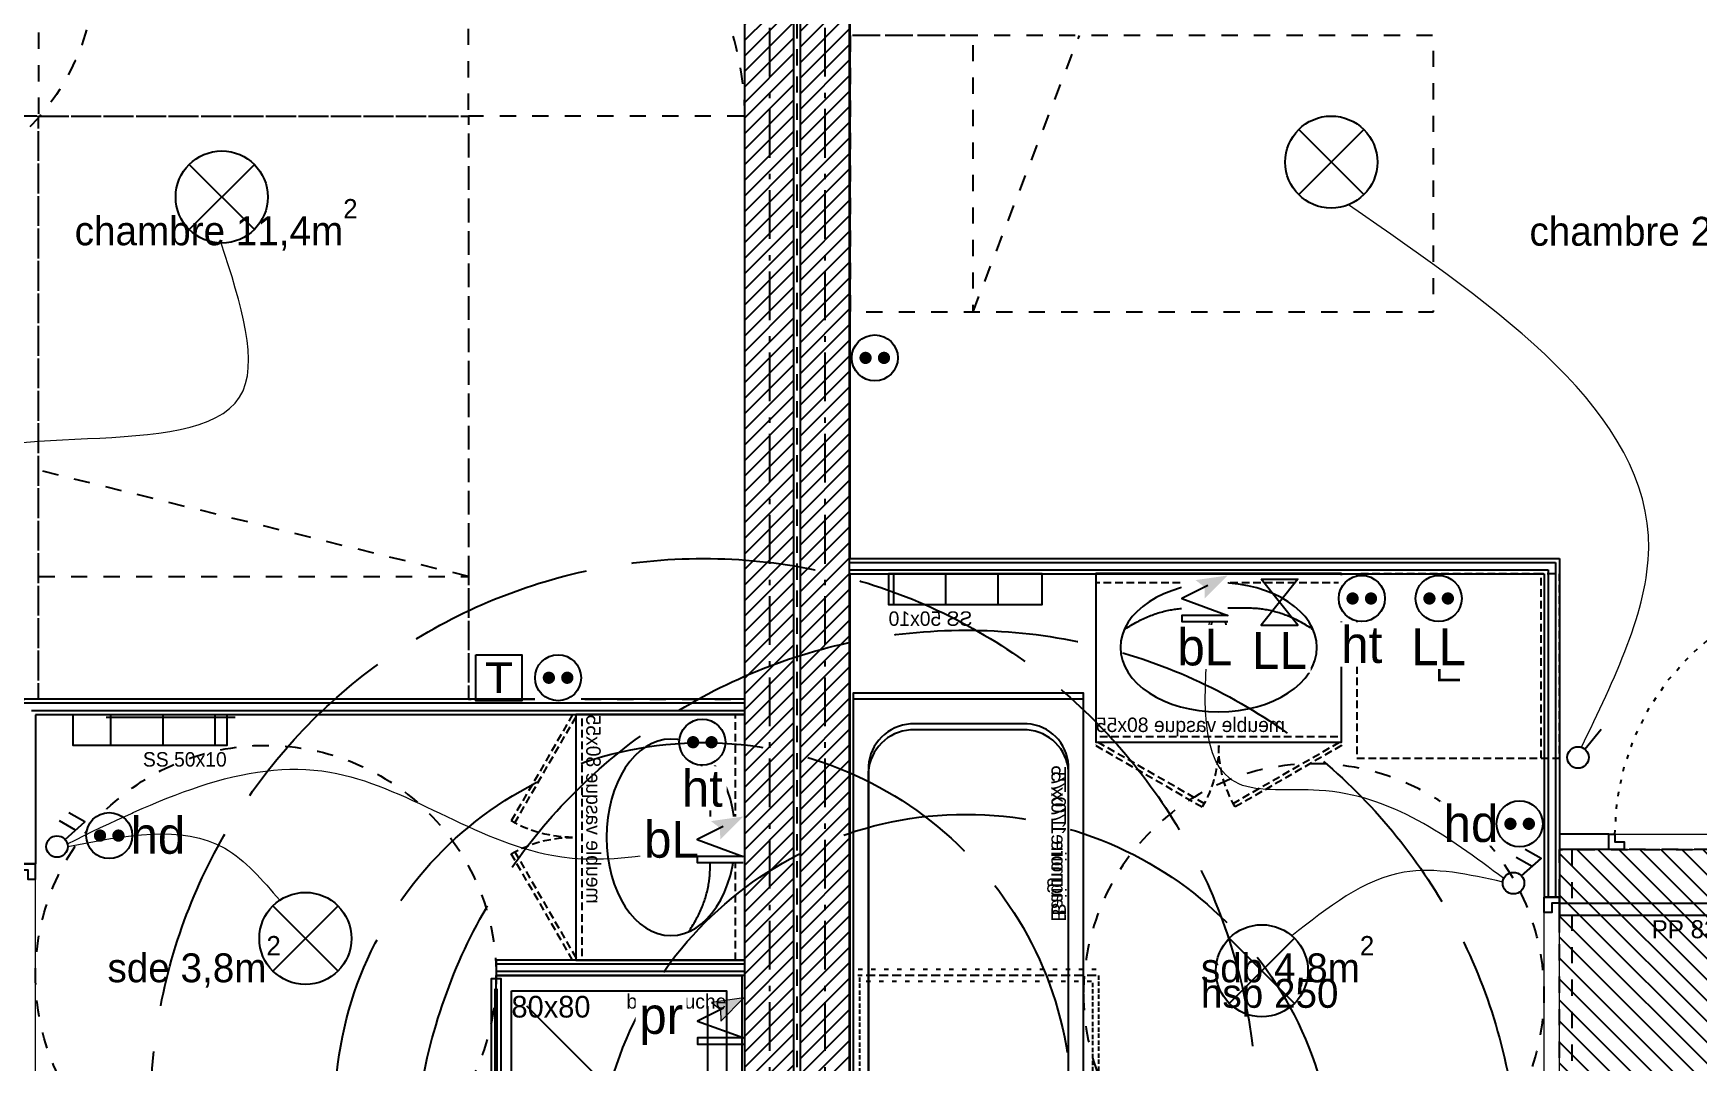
# Model space of a CAD drawing. Header units: centimetres. Extents: x -35664 to 50682, y -23001 to 23705.
# Drawn here: x 9563 to 10105, y 4451 to 4786 of the extents above; entities that cross this region are included whole.
import ezdxf

# ---------------------------------------------------------------- set-up
doc = ezdxf.new("R2010")
doc.units = ezdxf.units.CM
for name, pattern in [('ACAD_ISO02W100', [15, 12, -3]), ('Style de ligne -11', [0.347222, 0.20828, -0.138942]), ('Style de ligne -13', [0.147638, 0.098425, -0.049213]), ('Style de ligne -18', [0.164042, 0.054681, -0.109361]), ('Style de ligne -19', [0.166667, 0.055556, -0.111111]), ('Style de ligne -5', [0.20828, 0.069425, -0.138855]), ('Style de ligne -6', [1.04164, 0.625, -0.20828, 0.06943, -0.13893]), ('VW-01', [0.41656, 0.20828, -0.20828])]:
    doc.linetypes.add(name, pattern=pattern)
for name, color, linetype in [('B aménagement intérieur', 252, 'Continuous'), ('B BATI-équipement-sanitaires', 252, 'Continuous'), ('B faience', 252, 'Style de ligne -11'), ('B Faux plafonds', 9, 'Continuous'), ('B Faux plafonds_Hatch', 9, 'Continuous'), ('B GÈnÈral_Hatch', 252, 'Continuous'), ('B Général', 252, 'Continuous'), ('C ANNOTATIONS-PMR', 252, 'Style de ligne -5'), ('C ANNOTATIONS-prestations', 252, 'Continuous'), ('C ANNOTATIONS-texte', 252, 'Continuous'), ('D SURFACES-shab', 252, 'Continuous'), ('F REMPLISSAGE-vert clair', 252, 'Continuous'), ('F REMPLISSAGE-vert foncé', 252, 'Continuous'), ('prlm-EAU-EF', 161, 'Continuous'), ('prlm-MOD', 64, 'Continuous')]:
    doc.layers.add(name, color=color, linetype=linetype)
for name, color, linetype, lineweight in [('prlm-CHAUFF-CONV', 1, 'Continuous', 25), ('prlm-ELEC-CFA', 1, 'Continuous', 25), ('prlm-ELEC-CFO', 1, 'Continuous', 25)]:
    doc.layers.add(name, color=color, linetype=linetype, lineweight=lineweight)
doc.layers.add('prlm-ZEROPLOT', color=254, linetype='Continuous', plot=False)
doc.layers.get('prlm-CHAUFF-CONV').off()
doc.styles.add('Eurostile', font='Eurosti.TTF')
doc.styles.add('Eurostile (italic)', font='Eurostib.TTF')
doc.styles.add('prlm-elec-cfo', font='comic.ttf', dxfattribs={"height": 12})
doc.styles.get("Standard").update_dxf_attribs({"font": 'isocp.shx', "height": 15})
pattern_1 = [(45, (0, 0), (2.4253472, -2.6458333), [])]

# ---------------------------------------------------------------- blocks, each defined once
blk = doc.blocks.new('A 90.Groupe-24-1')
at = {"layer": 'B Général', "linetype": 'Style de ligne -11', "ltscale": 25.4}
blk.add_line((2145.67, -1173.93), (2145.67, 946.07), dxfattribs=at)
blk = doc.blocks.new('B 90.PP 80')
at = {"layer": 'B Général', "flags": 128}
blk.add_lwpolyline([(-43, 2.5), (-43, 85.5), (-39, 85.5), (-39, 2.5)], close=True, dxfattribs=at)
at = {"layer": 'B Général', "linetype": 'Style de ligne -18', "ltscale": 25.4, "flags": 128}
blk.add_lwpolyline([(46, 2.5), (45.27, 13.33), (43.1, 23.98), (39.53, 34.26), (34.61, 44), (28.44, 53.03), (21.1, 61.19), (12.74, 68.35), (3.5, 74.38), (-6.47, 79.18), (-17, 82.67), (-27.91, 84.79), (-39, 85.5)], dxfattribs=at)
at = {"layer": 'B Général', "linetype": 'Continuous', "flags": 128}
for points in [[(-45, 2.5), (-43, 2.5), (-43, 0), (-40, 0), (-40, -2.5), (-45, -2.5)], [(48, 2.5), (46, 2.5), (46, 0), (43, 0), (43, -2.5), (48, -2.5), (48, -2.5), (48, -2.5), (48, 1.79), (48, 1.79)]]:
    blk.add_lwpolyline(points, close=True, dxfattribs=at)
at = {"layer": 'C ANNOTATIONS-prestations', "insert": (-37.5, 32.5), "char_height": 5.8825, "attachment_point": 1, "rotation": 90, "line_spacing_factor": 0.894142, "style": 'Eurostile'}
blk.add_mtext('PP 83 x 204', dxfattribs=at)
blk = doc.blocks.new('B 90.Rond 150_PMR')
at = {"layer": 'B Général', "linetype": 'VW-01', "ltscale": 25.4}
blk.add_circle((0, 0), 75, dxfattribs=at)
at = {"layer": 'B Général', "insert": (-61.5, 0), "char_height": 7.059, "attachment_point": 5, "rotation": 90, "line_spacing_factor": 0.894142, "style": 'Eurostile (italic)'}
blk.add_mtext('Ø 150 PMR', dxfattribs=at)
blk = doc.blocks.new('B 90.Groupe-4-1')
at = {"layer": 'B Général', "linetype": 'Continuous'}
for centre, major_axis, ratio in [((0, -24.07), (32, 0), 0.65625), ((0, -6.97), (1.5, 0), 1), ((0, -17.15), (2.5, 0), 1)]:
    blk.add_ellipse(centre, major_axis=major_axis, ratio=ratio, dxfattribs=at)
for points in [[(-30.82, -18.37), (-20.7, -11.37), (-9.74, -11.32), (-4.71, -11.3), (0, -11.3)], [(30.82, -18.37), (20.7, -11.37), (9.74, -11.32), (4.71, -11.3), (0, -11.3)]]:
    blk.add_open_spline(points, degree=2, knots=[0, 0, 0, 1, 1, 2, 2, 2], dxfattribs=at)
blk.add_open_spline([(-30.45, -17.59), (-30.5, -17.61), (-30.55, -17.64)], degree=2, dxfattribs=at)
blk = doc.blocks.new('B 90.meuble vasque 80x60')
at = {"layer": 'B BATI-équipement-sanitaires', "linetype": 'Style de ligne -13', "ltscale": 25.4, "flags": 128}
for points in [[(-40, -3.07), (40, -3.07), (40, -53.07), (-40, -53.07)], [(-40, -56.07), (-5.36, -76.07), (-4.71, -74.94), (-39.35, -54.94)], [(40, -56.07), (5.36, -76.07), (4.71, -74.94), (39.35, -54.94)]]:
    blk.add_lwpolyline(points, close=True, dxfattribs=at)
at = {"layer": 'B BATI-équipement-sanitaires', "linetype": 'Style de ligne -13', "ltscale": 25.4}
for centre, start, end in [((-40, -56.07), 330, 0), ((40, -56.07), 180, 210)]:
    blk.add_arc(centre, 40, start, end, dxfattribs=at)
at = {"layer": 'B Général', "flags": 128}
blk.add_lwpolyline([(-40, 0), (40, 0), (40, -55), (-40, -55)], close=True, dxfattribs=at)
at = {"layer": 'B Général'}
blk.add_blockref('B 90.Groupe-4-1', (0, 0), dxfattribs=at)
at = {"layer": 'C ANNOTATIONS-prestations', "insert": (40, -53.07), "char_height": 4.706, "width": 80, "attachment_point": 9, "line_spacing_factor": 0.894142, "style": 'Eurostile'}
blk.add_mtext('meuble vasque 80x55', dxfattribs=at)
blk = doc.blocks.new('B 90.Groupe-3-1')
at = {"layer": 'B Général', "linetype": 'VW-01', "ltscale": 25.4}
blk.add_line((70, -114.99), (-70, -80.35), dxfattribs=at)
at = {"layer": 'B Général', "linetype": 'VW-01', "ltscale": 25.4, "flags": 128}
for points in [[(-70, 35), (70, 35), (70, -155), (-70, -155)], [(-70, -114.99), (70, -114.99), (70, -155), (-70, -155)]]:
    blk.add_lwpolyline(points, close=True, dxfattribs=at)
blk = doc.blocks.new('B 90.Lit 140.190_PMR 2')
at = {"layer": 'B Général', "linetype": 'VW-01', "ltscale": 25.4, "flags": 128}
for points in [[(70, 155), (-70, 155), (-70, 35), (70, 35)], [(-70, -155), (-70, 35), (-160, 35), (-160, -155)], [(160, -155), (160, 35), (70, 35), (70, -155)]]:
    blk.add_lwpolyline(points, close=True, dxfattribs=at)
at = {"layer": 'B Général', "linetype": 'VW-01', "ltscale": 25.4}
for centre, start, end in [((-70, 35), 90, 180), ((70, 35), 0, 90)]:
    blk.add_arc(centre, 90, start, end, dxfattribs=at)
at = {"layer": 'B Général'}
blk.add_blockref('B 90.Groupe-3-1', (0, 0), dxfattribs=at)
blk = doc.blocks.new('B 90.Sèche-serviette')
at = {"layer": 'B GÈnÈral_Hatch', "linetype": 'Continuous'}
h = blk.add_hatch(dxfattribs=at)
h.set_pattern_fill('H_BARDAGE V 150', color=256, style=0, pattern_type=2)
h.set_pattern_definition([(90, (0, 3.493), (17, 0), [])])
h.paths.add_polyline_path([(-25, 8.4925), (25, 8.4925), (25, -1.5075), (-25, -1.5075)])
at = {"layer": 'B Général', "linetype": 'Continuous', "flags": 128}
blk.add_lwpolyline([(-25, 8.4925), (25, 8.4925), (25, -1.5075), (-25, -1.5075)], close=True, dxfattribs=at)
at = {"layer": 'C ANNOTATIONS-prestations', "insert": (25, -8.4925), "char_height": 4.706, "width": 50, "attachment_point": 9, "line_spacing_factor": 0.894142, "style": 'Eurostile'}
blk.add_mtext('SS 50x10', dxfattribs=at)
blk = doc.blocks.new('B 90.Bac douche 80.80')
at = {"layer": 'B faience', "lineweight": 18, "flags": 128}
blk.add_lwpolyline([(-41, -40), (40, -40), (40, 41)], dxfattribs=at)
at = {"layer": 'B Général', "linetype": 'Continuous'}
for p, q in [((25.5, -25.5), (-31, 31)), ((28, -24.46), (28, 31)), ((24.46, -28), (-31, -28))]:
    blk.add_line(p, q, dxfattribs=at)
at = {"layer": 'B Général', "linetype": 'Continuous', "flags": 128}
for points in [[(-41, 41), (39, 41), (39, -39), (-41, -39)], [(-36, 36), (34, 36), (34, -34), (-36, -34)]]:
    blk.add_lwpolyline(points, close=True, dxfattribs=at)
at = {"layer": 'B Général', "linetype": 'Continuous'}
blk.add_circle((28, -28), 3.54, dxfattribs=at)
at = {"layer": 'B Général', "insert": (-36, 30.76), "char_height": 7.059, "width": 35, "attachment_point": 4, "line_spacing_factor": 0.894142, "style": 'Eurostile'}
blk.add_mtext('80x80', dxfattribs=at)
at = {"layer": 'C ANNOTATIONS-prestations', "insert": (34, 32.51), "char_height": 4.706, "width": 70, "attachment_point": 6, "line_spacing_factor": 0.894142, "style": 'Eurostile'}
blk.add_mtext('bac douche ', dxfattribs=at)
blk = doc.blocks.new('B 90.T2 S105 (2D)')
at = {"layer": 'B Général', "linetype": 'Continuous'}
for p, q in [((366.73, -22.47), (130.73, -22.47)), ((366.73, -27.47), (135.73, -27.47)), ((135.73, -27.47), (135.73, -76.06)), ((130.73, -76.06), (135.73, -76.06)), ((285.73, -107.44), (285.73, -112.44)), ((366.73, -107.44), (285.73, -107.44)), ((366.73, -112.44), (285.73, -112.44))]:
    blk.add_line(p, q, dxfattribs=at)
at = {"layer": 'D SURFACES-shab', "lineweight": 18, "flags": 128}
for points in [[(4.59, 291.55), (366.73, 291.55), (366.73, -22.47), (4.59, -22.47)], [(135.73, -27.47), (366.73, -27.47), (366.73, -193.44), (135.73, -193.44)]]:
    blk.add_lwpolyline(points, close=True, dxfattribs=at)
at = {"layer": 'F REMPLISSAGE-vert clair'}
for p, q in [((366.73, -23.77), (132.03, -23.77)), ((366.73, -26.17), (134.43, -26.17)), ((366.73, -108.74), (285.73, -108.74)), ((366.73, -111.14), (285.73, -111.14))]:
    blk.add_line(p, q, dxfattribs=at)
at = {"layer": 'F REMPLISSAGE-vert foncé', "linetype": 'Continuous'}
for p, q in [((366.73, -22.47), (130.73, -22.47)), ((366.73, -27.47), (135.73, -27.47)), ((135.73, -27.47), (135.73, -76.06)), ((366.73, -107.44), (285.73, -107.44)), ((366.73, -112.44), (285.73, -112.44))]:
    blk.add_line(p, q, dxfattribs=at)
at = {"layer": 'F REMPLISSAGE-vert foncé'}
for p, q in [((366.73, -23.77), (132.03, -23.77)), ((366.73, -26.17), (134.43, -26.17)), ((366.73, -108.74), (285.73, -108.74)), ((366.73, -111.14), (285.73, -111.14))]:
    blk.add_line(p, q, dxfattribs=at)
at = {"layer": 'B aménagement intérieur', "rotation": 90}
blk.add_blockref('B 90.PP 80', (133.23, -124.06), dxfattribs=at)
at = {"layer": 'B Général'}
for name, p in [('B 90.Lit 140.190_PMR 2', (206.73, 132.53)), ('B 90.Sèche-serviette', (173, -35.96)), ('B 90.Bac douche 80.80', (326.73, -153.44))]:
    blk.add_blockref(name, p, dxfattribs=at)
at = {"layer": 'B Général', "xscale": -1, "rotation": 270}
blk.add_blockref('B 90.meuble vasque 80x60', (366.73, -67.44), dxfattribs=at)
at = {"layer": 'C ANNOTATIONS-PMR', "ltscale": 25.4}
for p, rotation in [((80.33, 216.55), 270), ((210.73, -112.47), 90)]:
    blk.add_blockref('B 90.Rond 150_PMR', p, dxfattribs=dict(at, rotation=rotation))
at = {"layer": 'C ANNOTATIONS-texte', "char_height": 9.412, "attachment_point": 1, "line_spacing_factor": 0.894142, "style": 'Eurostile'}
for s, insert, width in [('chambre 11,4m{\\H0.6667x;\\S2^ ;}', (148.5, 140.54), 108), ('sde 3,8m{\\H0.6667x;\\S2^ ;}', (159.18, -99.6), 75.3237)]:
    blk.add_mtext(s, dxfattribs=dict(at, insert=insert, width=width))
blk = doc.blocks.new('B 90.Lave Linge')
at = {"layer": 'B Général', "linetype": 'Style de ligne -13', "ltscale": 25.4, "flags": 128}
blk.add_lwpolyline([(-29.47, 30), (-29.47, 36), (30.53, 36), (30.53, 30)], dxfattribs=at)
blk.add_lwpolyline([(-29.47, 30), (30.53, 30), (30.53, -30), (-29.47, -30)], close=True, dxfattribs=at)
at = {"layer": 'B Général', "insert": (0, 0), "char_height": 7.059, "attachment_point": 5, "line_spacing_factor": 0.894142, "style": 'Eurostile'}
blk.add_mtext('LL', dxfattribs=at)
blk = doc.blocks.new('B 90.Groupe-17-1')
at = {"layer": 'B Général', "linetype": 'Style de ligne -19', "ltscale": 25.4}
for p, q in [((-29.11, -35.61), (-29.11, -22.61)), ((-22.61, -29.11), (-35.61, -29.11))]:
    blk.add_line(p, q, dxfattribs=at)
at = {"layer": 'B Général', "linetype": 'Style de ligne -19', "ltscale": 25.4, "flags": 128}
for points in [[(-40, -40), (-40, 40), (40, 40), (40, -40)], [(-38, -38), (-38, 38), (38, 38), (38, -38)]]:
    blk.add_lwpolyline(points, close=True, dxfattribs=at)
at = {"layer": 'B Général', "linetype": 'Style de ligne -19', "ltscale": 25.4}
for radius in [4, 3]:
    blk.add_circle((-29.11, -29.11), radius, dxfattribs=at)
blk = doc.blocks.new('B 90.Douche pointillée')
at = {"layer": 'B Général'}
blk.add_blockref('B 90.Groupe-17-1', (0, 0), dxfattribs=at)
blk = doc.blocks.new('B 90.Baignoire 75_170')
at = {"layer": 'B faience', "lineweight": 18, "flags": 128}
blk.add_lwpolyline([(-85, 38.5), (-85, -37.5), (86, -37.5)], dxfattribs=at)
at = {"layer": 'B Général', "linetype": 'Continuous', "flags": 128}
blk.add_lwpolyline([(-84, -36.5), (-84, 38.5), (86, 38.5), (86, -36.5)], close=True, dxfattribs=at)
blk.add_lwpolyline([(-74, -17.85), (-74, 19.85, -0.379059), (-60.25, 33.6), (62.5, 33.6, -0.377778), (76, 20.1), (76, -17.85, -0.374545), (62.25, -31.6), (-60.5, -31.6, -0.392593), (-74, -18.1)], format="xyb", close=True, dxfattribs=at)
at = {"layer": 'B Général', "linetype": 'Continuous'}
blk.add_circle((-61.7, 1), 2.5, dxfattribs=at)
at = {"layer": 'B Général'}
blk.add_blockref('B 90.Douche pointillée', (-44, 3.5), dxfattribs=at)
at = {"layer": 'C ANNOTATIONS-prestations', "insert": (62.5, 26.61), "char_height": 4.706, "width": 80, "attachment_point": 9, "line_spacing_factor": 0.894142, "style": 'Eurostile'}
blk.add_mtext('Baignoire 170x75', dxfattribs=at)
blk = doc.blocks.new('B 90.Lit 90.190')
at = {"layer": 'B Général', "linetype": 'VW-01', "ltscale": 25.4}
blk.add_line((45, 54.99), (-45, 20.35), dxfattribs=at)
at = {"layer": 'B Général', "linetype": 'VW-01', "ltscale": 25.4, "flags": 128}
for points in [[(-45, 95), (45, 95), (45, -95), (-45, -95)], [(-45, 95), (45, 95), (45, 54.99), (-45, 54.99)]]:
    blk.add_lwpolyline(points, close=True, dxfattribs=at)
blk = doc.blocks.new('B 90.T3 BS 107 (2D)')
at = {"layer": 'B Faux plafonds_Hatch', "linetype": 'Continuous'}
h = blk.add_hatch(dxfattribs=at)
h.set_pattern_fill('F_P__SOFFITE', color=256, style=0, pattern_type=2)
h.set_pattern_definition([(45, (0, 0.2205), (-3.52778, 3.30729), [])])
h.paths.add_polyline_path([(-102.3, 328.51), (-102.31, 254.52), (-410.28, 254.51), (-410.28, 161.48), (-267.29, 161.48), (-267.29, 34.48), (-143.3, 34.48), (-143.3, 134.5), (-69.14, 134.5), (-69.24, 43.59), (-66.26, 43.59), (-66.26, 43.57), (78.3, 43.58), (78.3, 263.5), (63.3, 263.5), (63.3, 328.51)])
at = {"layer": 'B Faux plafonds', "linetype": 'VW-01', "ltscale": 25.4, "flags": 128}
blk.add_lwpolyline([(-102.3, 328.51), (-102.31, 254.52), (-410.28, 254.51), (-410.28, 161.48), (-267.29, 161.48), (-267.29, 34.48), (-143.3, 34.48), (-143.3, 134.5), (-69.14, 134.5), (-69.24, 43.59), (-66.26, 43.59), (-66.26, 43.57), (78.3, 43.58), (78.3, 263.5), (63.3, 263.5), (63.3, 328.51)], close=True, dxfattribs=at)
at = {"layer": 'B Général', "linetype": 'Continuous'}
for p, q in [((-267.3, 61.48), (-267.3, 49.98)), ((-267.3, 34.48), (-267.3, 56.48)), ((-267.3, 49.98), (-272.3, 49.98)), ((-272.3, -55.35), (-272.3, 49.98)), ((-251.3, 34.48), (-267.3, 34.48)), ((-251.3, 34.48), (-267.3, 34.48)), ((-251.3, 34.48), (-251.3, 29.48)), ((-267.3, -60.35), (-267.3, 29.48)), ((-251.3, 29.48), (-267.3, 29.48)), ((-251.3, 29.48), (-267.3, 29.48)), ((-498.3, -55.35), (-272.3, -55.35)), ((-498.3, -60.35), (-267.3, -60.35))]:
    blk.add_line(p, q, dxfattribs=at)
at = {"layer": 'B Général', "linetype": 'VW-01', "ltscale": 25.4, "flags": 128}
blk.add_lwpolyline([(-263.3, 34.48), (-263.3, 254.48), (-143.3, 254.48), (-143.3, 34.48)], close=True, dxfattribs=at)
at = {"layer": 'D SURFACES-shab', "lineweight": 18, "flags": 128}
for points in [[(-143.3, 34.48), (-143.3, 134.5), (78.3, 134.5), (78.3, 263.5), (62.69, 263.5), (62.69, 328.49), (-102.31, 328.5), (-102.31, 254.52), (-267.3, 254.48), (-267.3, 34.48)], [(-498.3, 156.48), (-272.3, 156.48), (-272.3, -55.35), (-498.3, -55.35)], [(-498.3, -60.35), (-267.3, -60.35), (-267.3, 29.48), (-143.3, 29.48), (-143.3, -328.51), (-498.3, -328.51)]]:
    blk.add_lwpolyline(points, close=True, dxfattribs=at)
at = {"layer": 'F REMPLISSAGE-vert clair'}
for p, q in [((-271, -56.65), (-271, 49.98)), ((-268.6, -59.05), (-268.6, 49.98)), ((-498.3, -56.65), (-271, -56.65)), ((-498.3, -59.05), (-268.6, -59.05))]:
    blk.add_line(p, q, dxfattribs=at)
at = {"layer": 'F REMPLISSAGE-vert foncé', "linetype": 'Continuous'}
for p, q in [((-272.3, -55.35), (-272.3, 49.98)), ((-267.3, -60.35), (-267.3, 49.98)), ((-498.3, -55.35), (-272.3, -55.35)), ((-498.3, -60.35), (-267.3, -60.35))]:
    blk.add_line(p, q, dxfattribs=at)
at = {"layer": 'F REMPLISSAGE-vert foncé'}
for p, q in [((-271, -56.65), (-271, 49.98)), ((-268.6, -59.05), (-268.6, 49.98)), ((-498.3, -56.65), (-271, -56.65)), ((-498.3, -59.05), (-268.6, -59.05))]:
    blk.add_line(p, q, dxfattribs=at)
at = {"layer": 'B Général'}
for name, p, rotation in [('B 90.Baignoire 75_170', (-460.8, 71.48), 270), ('B 90.Baignoire 75_170', (-460.78, 69.51), 270), ('B 90.PP 80', (-203.3, 31.98), 180.0000000034304), ('B 90.meuble vasque 80x60', (-378.3, -55.49), 180), ('B 90.Lave Linge', (-303.3, -24.82), 270), ('B 90.Sèche-serviette', (-460.8, -46.86), 180), ('B 90.Lit 90.190', (-403.3, -185.79), 90)]:
    blk.add_blockref(name, p, dxfattribs=dict(at, rotation=rotation))
at = {"layer": 'B Général', "xscale": -1, "rotation": 270.0000000034306}
blk.add_blockref('B 90.PP 80', (-269.8, 94.98), dxfattribs=at)
at = {"layer": 'C ANNOTATIONS-PMR', "ltscale": 25.4, "rotation": 270}
blk.add_blockref('B 90.Rond 150_PMR', (-347.3, 81.48), dxfattribs=at)
blk = doc.blocks.new('B 90.Groupe-20-1')
at = {"layer": 'B Général', "linetype": 'Style de ligne -11', "ltscale": 25.4}
blk.add_line((2145.67, -1173.93), (2145.67, 946.07), dxfattribs=at)
blk = doc.blocks.new('xi.pdch')
at = {"layer": 'prlm-MOD', "color": 0, "linetype": 'ByBlock', "lineweight": -2, "ltscale": 50}
blk.add_lwpolyline([(-32.52, -3.22), (-32.52, -0.19), (47.48, -0.19), (47.48, -3.22)], close=True, dxfattribs=at)
at = {"layer": 'prlm-MOD', "color": 0, "linetype": 'ByBlock', "lineweight": 5, "ltscale": 50, "const_width": 1.3}
blk.add_lwpolyline([(-28.4, -1.71), (44.13, -1.71), (44.13, -1.71)], dxfattribs=at)
at = {"layer": 'prlm-MOD', "color": 0, "insert": (-27.71, 7.06), "char_height": 5.1497, "width": 137.3149, "attachment_point": 1}
blk.add_mtext('Pare-douche', dxfattribs=at)
blk = doc.blocks.new('xi.tsl-050-040')
at = {"layer": 'prlm-ZEROPLOT', "linetype": 'ByBlock', "lineweight": -2, "flags": 128}
blk.add_lwpolyline([(-16, 0), (16, 0)], dxfattribs=at)
blk = doc.blocks.new('xi.TSL-050-050')
at = {"layer": 'prlm-ZEROPLOT', "linetype": 'ByBlock', "lineweight": -2, "flags": 128}
blk.add_lwpolyline([(-21, 0), (21, 0)], dxfattribs=at)
blk = doc.blocks.new('xi.LLrob')
at = {"layer": 'prlm-EAU-EF', "color": 0}
blk.add_lwpolyline([(-6, 7.5), (6, 7.5), (-6, -7.5), (6, -7.5)], close=True, dxfattribs=at)
blk = doc.blocks.new('xi.LL')
at = {"color": 0, "lineweight": 5}
blk.add_wipeout([(-7.5, -7.5), (7.5, -7.5), (7.5, 7.5), (-7.5, 7.5)], dxfattribs=at).dxf.layer = 'prlm-ELEC-CFO'
at = {"layer": 'prlm-ELEC-CFO', "color": 0, "linetype": 'ByBlock', "lineweight": 5, "const_width": 2}
for points in [[(-4, 0, 1), (-2, 0, 1)], [(2, 0, 1), (4, 0, 1)]]:
    blk.add_lwpolyline(points, format="xyb", close=True, dxfattribs=at)
at = {"layer": 'prlm-ELEC-CFO', "color": 0, "linetype": 'ByBlock', "lineweight": -2}
blk.add_circle((0, 0), 7.5, dxfattribs=at)
blk = doc.blocks.new('xi.PCHT')
at = {"color": 0, "lineweight": 5}
blk.add_wipeout([(-7.5, -7.5), (7.5, -7.5), (7.5, 7.5), (-7.5, 7.5)], dxfattribs=at).dxf.layer = 'prlm-ELEC-CFO'
at = {"layer": 'prlm-ELEC-CFO', "color": 0, "linetype": 'ByBlock', "lineweight": 5, "const_width": 2}
for points in [[(-4, 0, 1), (-2, 0, 1)], [(2, 0, 1), (4, 0, 1)]]:
    blk.add_lwpolyline(points, format="xyb", close=True, dxfattribs=at)
at = {"layer": 'prlm-ELEC-CFO', "color": 0, "linetype": 'ByBlock', "lineweight": -2}
blk.add_circle((0, 0), 7.5, dxfattribs=at)
blk = doc.blocks.new('xi.PCHD')
at = {"color": 0, "lineweight": 5}
blk.add_wipeout([(-7.5, -7.5), (7.5, -7.5), (7.5, 7.5), (-7.5, 7.5)], dxfattribs=at).dxf.layer = 'prlm-ELEC-CFO'
at = {"layer": 'prlm-ELEC-CFO', "color": 0, "linetype": 'ByBlock', "lineweight": 5, "const_width": 2}
for points in [[(-4, 0, 1), (-2, 0, 1)], [(2, 0, 1), (4, 0, 1)]]:
    blk.add_lwpolyline(points, format="xyb", close=True, dxfattribs=at)
at = {"layer": 'prlm-ELEC-CFO', "color": 0, "linetype": 'ByBlock', "lineweight": -2}
blk.add_circle((0, 0), 7.5, dxfattribs=at)
blk = doc.blocks.new('xi.DA')
at = {"layer": 'prlm-ELEC-CFO', "color": 0}
for points in [[(0.61, -1.67), (7.04, 4.05), (1.81, 7.01)], [(4.05, 1.39), (-1.17, 4.34)]]:
    blk.add_lwpolyline(points, dxfattribs=at)
blk.add_circle((-2, -4), 3.5, dxfattribs=at)
blk = doc.blocks.new('xi.PTCE')
at = {"layer": 'prlm-ELEC-CFO', "color": 0}
for points in [[(-10.61, 10.61), (10.61, -10.61)], [(10.61, 10.61), (-10.61, -10.61)]]:
    blk.add_lwpolyline(points, dxfattribs=at)
at = {"layer": 'prlm-ELEC-CFO', "color": 0, "linetype": 'ByBlock'}
blk.add_circle((0, 0), 15, dxfattribs=at)
blk = doc.blocks.new('xi.BL')
at = {"color": 0, "lineweight": 5}
blk.add_wipeout([(-7.5, -7.5), (7.5, -7.5), (7.5, 7.5), (-7.5, 7.5)], dxfattribs=at).dxf.layer = 'prlm-ELEC-CFO'
at = {"layer": 'prlm-ELEC-CFO', "lineweight": 5}
blk.add_hatch(color=0, dxfattribs=at).paths.add_polyline_path([(-3, 6), (-0.1, 3.7), (0, 0), (7.5, 7.5)])
at = {"layer": 'prlm-ELEC-CFO', "color": 0}
blk.add_lwpolyline([(0.95, 4.23), (-7.5, 0), (7.5, -5.5), (-7.5, -5.5), (-7.5, -7.5), (7.5, -7.5)], dxfattribs=at)
blk = doc.blocks.new('xi.dchrob')
at = {"layer": 'prlm-MOD', "color": 161}
for p, q in [((8.16, -2.3), (8.16, 2.3)), ((13.38, 1.16), (13.38, -1.16))]:
    blk.add_line(p, q, dxfattribs=at)
for points in [[(0, 10.66), (0, 4.16)], [(4.19, -5.66), (4.19, 5.66)], [(5.77, 7.56), (8.16, 2.38)], [(0, -4.16), (0, -10.66)], [(5.77, -7.26), (8.16, -2.37)]]:
    blk.add_lwpolyline(points, dxfattribs=at)
for points in [[(2.5, 9.16), (4.19, 9.16), (4.19, 5.66), (2.5, 5.66)], [(13.38, -2.37), (8.16, -2.37), (8.16, 2.38), (13.38, 2.38)], [(2.5, -5.66), (4.19, -5.66), (4.19, -9.16), (2.5, -9.16)]]:
    blk.add_lwpolyline(points, close=True, dxfattribs=at)
for centre, radius, start, end in [((0, 7.41), 3.25, 32.579, 90), ((0, 7.41), 3.25, 270, 327.421), ((4.65, 7.56), 1.13, 0, 114.0743), ((0, -7.41), 3.25, 32.579, 90), ((0, -7.41), 3.25, 270, 327.421), ((4.65, -7.26), 1.13, 245.9257, 360)]:
    blk.add_arc(centre, radius, start, end, dxfattribs=at)
at = {"layer": 'prlm-ZEROPLOT', "color": 253, "linetype": 'ACAD_ISO02W100', "ltscale": 5}
for radius in [180, 120]:
    blk.add_circle((13.38, 0), radius, dxfattribs=at)
blk = doc.blocks.new('xi.PC')
at = {"color": 0, "lineweight": 5}
blk.add_wipeout([(-7.5, -7.5), (7.5, -7.5), (7.5, 7.5), (-7.5, 7.5)], dxfattribs=at).dxf.layer = 'prlm-ELEC-CFO'
at = {"layer": 'prlm-ELEC-CFO', "color": 0, "linetype": 'ByBlock', "lineweight": 5, "const_width": 2}
for points in [[(-4, 0, 1), (-2, 0, 1)], [(2, 0, 1), (4, 0, 1)]]:
    blk.add_lwpolyline(points, format="xyb", close=True, dxfattribs=at)
at = {"layer": 'prlm-ELEC-CFO', "color": 0, "linetype": 'ByBlock', "lineweight": -2}
blk.add_circle((0, 0), 7.5, dxfattribs=at)
blk = doc.blocks.new('xi.SA')
at = {"layer": 'prlm-ELEC-CFO', "color": 0}
blk.add_lwpolyline([(0.2, -1.28), (5.5, 5.28)], dxfattribs=at)
blk.add_circle((-2, -4), 3.5, dxfattribs=at)
blk = doc.blocks.new('xi.PR')
at = {"layer": 'prlm-ELEC-CFO', "lineweight": 5}
blk.add_hatch(color=0, dxfattribs=at).paths.add_polyline_path([(-3, 6), (-0.1, 3.7), (0, 0), (7.5, 7.5)])
at = {"layer": 'prlm-ELEC-CFO', "color": 0, "lineweight": 5, "flags": 128}
blk.add_lwpolyline([(-3, 6), (-0.1, 3.7), (0, 0), (7.5, 7.5)], close=True, dxfattribs=at)
at = {"layer": 'prlm-ELEC-CFO', "color": 0}
blk.add_lwpolyline([(0.95, 4.23), (-7.5, 0), (7.5, -5.5), (-7.5, -5.5), (-7.5, -7.5), (7.5, -7.5)], dxfattribs=at)
blk = doc.blocks.new('xi.TEL')
at = {"layer": 'prlm-ELEC-CFA', "color": 0, "linetype": 'ByBlock', "lineweight": -2, "flags": 128}
blk.add_lwpolyline([(-7.5, 7.5), (7.5, 7.5), (7.5, -7.5), (-7.5, -7.5)], close=True, dxfattribs=at)
at = {"layer": 'prlm-ELEC-CFA', "color": 0, "linetype": 'ByBlock', "insert": (0, 0), "char_height": 10, "width": 11.36, "attachment_point": 5}
blk.add_mtext('{\\fVerdana|b0|i0|c0|p34;T}', dxfattribs=at)

msp = doc.modelspace()

# ---------------------------------------------------------------- hatches: boundary and pattern name
at = {"layer": 'B GÈnÈral_Hatch', "linetype": 'Continuous'}
h = msp.add_hatch(dxfattribs=at)
h.set_pattern_fill('50_BETON', color=256, style=0, pattern_type=2)
h.set_pattern_definition(pattern_1)
h.paths.add_polyline_path([(9794.484, 4300.333), (9810.484, 4300.334), (9810.484, 5118.341), (9794.484, 5118.341)])
h = msp.add_hatch(dxfattribs=at)
h.set_pattern_fill('50_BETON', color=256, style=0, pattern_type=2)
h.set_pattern_definition(pattern_1)
h.paths.add_polyline_path([(9828.484, 4300.336), (9828.484, 4893.389), (9812.484, 4909.389), (9812.484, 4300.335)])

# ---------------------------------------------------------------- linework, layer by layer
at = {"layer": 'B Général', "linetype": 'Continuous', "lineweight": 18}
for p, q in [((9794.484, 4300.333), (9794.484, 5118.341)), ((9810.484, 4300.334), (9810.484, 5118.341)), ((9812.484, 4909.389), (9812.484, 4300.335)), ((9828.484, 4883.389), (9828.484, 4300.336))]:
    msp.add_line(p, q, dxfattribs=at)
at = {"layer": 'B Général', "linetype": 'Continuous'}
for p, q in [((9810.484, 4300.334), (9810.484, 5118.341)), ((9812.484, 4909.389), (9812.484, 4300.335)), ((9794.484, 4300.333), (9794.484, 4883.389)), ((9828.484, 4883.389), (9828.484, 4300.336))]:
    msp.add_line(p, q, dxfattribs=at)
at = {"layer": 'B Général', "linetype": 'Style de ligne -6', "ltscale": 25.4, "flags": 128}
for points in [[(9745.56, 5820.389), (9745.56, 5736.889), (9802.484, 5687.889), (9802.484, 3085.389)], [(9745.56, 5820.389), (9745.56, 5736.889), (9802.484, 5687.889), (9802.484, 3085.389)], [(9877.409, 5820.389), (9877.409, 5736.889), (9820.484, 5687.889), (9820.484, 3085.389)], [(9877.409, 5820.389), (9877.409, 5736.889), (9820.484, 5687.889), (9820.484, 3085.389)]]:
    msp.add_lwpolyline(points, dxfattribs=at)
at = {"layer": 'prlm-ELEC-CFO', "lineweight": 13}
for points in [[(9540.623, 4575.842), (9528.494, 4643.252), (9629.951, 4667.821), (9623.969, 4718.041)], [(10041.314, 4509.823), (10009.163, 4513.048), (9972.641, 4492.285)]]:
    msp.add_spline(points, degree=3, dxfattribs=at)

# ---------------------------------------------------------------- block references
at = {"layer": 'B aménagement intérieur'}
msp.add_blockref('B 90.T2 S105 (2D)', (9427.75, 4591.838), dxfattribs=at)
at = {"layer": 'B aménagement intérieur', "xscale": -1, "rotation": 180}
msp.add_blockref('B 90.T3 BS 107 (2D)', (10327.092, 4554.878), dxfattribs=at)
at = {"layer": 'B Général'}
for name in ['A 90.Groupe-24-1', 'B 90.Groupe-20-1']:
    msp.add_blockref(name, (7665.813, 4459.319), dxfattribs=at)
at = {"layer": 'prlm-CHAUFF-CONV', "rotation": 180}
for name, p in [('xi.tsl-050-040', (9866.296, 4610.228)), ('xi.TSL-050-050', (9607.466, 4563.397))]:
    msp.add_blockref(name, p, dxfattribs=at)
at = {"layer": 'prlm-EAU-EF'}
msp.add_blockref('xi.LLrob', (9968.582, 4601.029), dxfattribs=at)
at = {"layer": 'prlm-ELEC-CFA'}
msp.add_blockref('xi.TEL', (9714.384, 4576.397), dxfattribs=at)
at = {"layer": 'prlm-ELEC-CFO'}
for name, p in [('xi.PTCE', (9985.455, 4744.42)), ('xi.PTCE', (9624.141, 4733.04)), ('xi.SA', (10067.796, 4554.417)), ('xi.PTCE', (9651.385, 4491.452)), ('xi.PTCE', (9962.859, 4480.914)), ('xi.PR', (9786.614, 4464.553))]:
    msp.add_blockref(name, p, dxfattribs=at)
at = {"layer": 'prlm-MOD', "rotation": 90}
msp.add_blockref('xi.pdch', (9711.779, 4430.912), dxfattribs=at)

# ---------------------------------------------------------------- texts
at = {"layer": 'C ANNOTATIONS-texte', "char_height": 9.412, "attachment_point": 1, "line_spacing_factor": 0.894142, "style": 'Eurostile'}
for s, insert, width in [('chambre 2 10,6m{\\H0.6667x;\\S2^ ;}', (10050, 4732.234), 133.79623), ('sdb 4,8m{\\H0.6667x;\\S2^ ;}', (9943, 4492.234), 83.70428), ('hsp 250', (9943, 4478.264), 68.5)]:
    msp.add_mtext(s, dxfattribs=dict(at, insert=insert, width=width))

# ---------------------------------------------------------------- next in the draw order: block references
at = {"layer": 'prlm-ELEC-CFO'}
msp.add_blockref('xi.PC', (9836.796, 4680.621), dxfattribs=at)

# ---------------------------------------------------------------- next in the draw order: texts
at = {"layer": 'prlm-EAU-EF', "lineweight": 20, "insert": (9968.582, 4585.283), "char_height": 12, "attachment_point": 5, "line_spacing_factor": 0.8, "style": 'prlm-elec-cfo', "bg_fill": 3, "box_fill_scale": 1.1, "bg_fill_color": 256, "bg_fill_transparency": 0}
msp.add_mtext('LL', dxfattribs=at)
at = {"layer": 'prlm-ELEC-CFO', "lineweight": 20, "char_height": 12, "attachment_point": 5, "line_spacing_factor": 0.8, "style": 'prlm-elec-cfo', "bg_fill": 3, "box_fill_scale": 1.1, "bg_fill_color": 256, "bg_fill_transparency": 0}
for s, insert in [('ht', (9995.391, 4587.151)), ('LL', (10020.421, 4586.481)), ('hd', (10030.964, 4528.804))]:
    msp.add_mtext(s, dxfattribs=dict(at, insert=insert))

# ---------------------------------------------------------------- next in the draw order: block references
at = {"layer": 'prlm-ELEC-CFO'}
for name, p in [('xi.PCHT', (9995.391, 4602.228)), ('xi.LL', (10020.421, 4602.228)), ('xi.PCHD', (10046.796, 4528.804))]:
    msp.add_blockref(name, p, dxfattribs=at)

# ---------------------------------------------------------------- next in the draw order: linework, layer by layer
at = {"layer": 'prlm-ELEC-CFO', "lineweight": 13}
for points in [[(10066.916, 4553.734), (10088.82, 4618.631), (9991.035, 4730.497)], [(10041.638, 4510.981), (9981.476, 4539.698), (9955.311, 4541.824), (9945.833, 4594.728)]]:
    msp.add_spline(points, degree=3, dxfattribs=at)

# ---------------------------------------------------------------- next in the draw order: block references
at = {"layer": 'prlm-ELEC-CFO'}
msp.add_blockref('xi.DA', (10046.796, 4513.473), dxfattribs=at)

# ---------------------------------------------------------------- next in the draw order: texts
at = {"layer": 'prlm-ELEC-CFO', "lineweight": 20, "insert": (9944.265, 4586.345), "char_height": 12, "attachment_point": 5, "line_spacing_factor": 0.8, "style": 'prlm-elec-cfo', "bg_fill": 3, "box_fill_scale": 1.1, "bg_fill_color": 256, "bg_fill_transparency": 0}
msp.add_mtext('bL', dxfattribs=at)

# ---------------------------------------------------------------- next in the draw order: block references
at = {"layer": 'prlm-ELEC-CFO'}
msp.add_blockref('xi.BL', (9944.265, 4602.228), dxfattribs=at)
at = {"layer": 'prlm-MOD', "rotation": 90}
msp.add_blockref('xi.dchrob', (9866.464, 4398.505), dxfattribs=at)
msp.add_blockref('xi.dchrob', (9866.464, 4398.505), dxfattribs=at)

# ---------------------------------------------------------------- next in the draw order: block references
at = {"layer": 'prlm-MOD', "rotation": 180}
msp.add_blockref('xi.dchrob', (9794.374, 4435.257), dxfattribs=at)

# ---------------------------------------------------------------- next in the draw order: texts
at = {"layer": 'prlm-ELEC-CFO', "lineweight": 20, "char_height": 12, "attachment_point": 5, "line_spacing_factor": 0.8, "style": 'prlm-elec-cfo', "bg_fill": 3, "box_fill_scale": 1.1, "bg_fill_color": 256, "bg_fill_transparency": 0}
for s, insert in [('ht', (9780.63, 4540.321)), ('hd', (9603.33, 4524.965)), ('pr', (9767.239, 4464.553))]:
    msp.add_mtext(s, dxfattribs=dict(at, insert=insert))

# ---------------------------------------------------------------- next in the draw order: block references
at = {"layer": 'prlm-ELEC-CFO'}
for name, p in [('xi.PCHT', (9780.63, 4555.397)), ('xi.PCHD', (9587.498, 4524.965))]:
    msp.add_blockref(name, p, dxfattribs=at)

# ---------------------------------------------------------------- next in the draw order: linework, layer by layer
at = {"layer": 'prlm-ELEC-CFO', "lineweight": 13}
for points in [[(9573.861, 4522.318), (9659.376, 4545.65), (9731.584, 4518.551), (9786.668, 4523.115)], [(9573.984, 4521.361), (9625.128, 4520.833), (9643.005, 4503.893)]]:
    msp.add_spline(points, degree=3, dxfattribs=at)

# ---------------------------------------------------------------- next in the draw order: block references
at = {"layer": 'prlm-ELEC-CFO'}
msp.add_blockref('xi.DA', (9572.484, 4525.397), dxfattribs=at)

# ---------------------------------------------------------------- next in the draw order: texts
at = {"layer": 'prlm-ELEC-CFO', "lineweight": 20, "insert": (9770.601, 4523.685), "char_height": 12, "attachment_point": 5, "line_spacing_factor": 0.8, "style": 'prlm-elec-cfo', "bg_fill": 3, "box_fill_scale": 1.1, "bg_fill_color": 256, "bg_fill_transparency": 0}
msp.add_mtext('bL', dxfattribs=at)

# ---------------------------------------------------------------- next in the draw order: block references
at = {"layer": 'prlm-ELEC-CFO'}
msp.add_blockref('xi.BL', (9786.484, 4523.685), dxfattribs=at)

# ---------------------------------------------------------------- next in the draw order: block references
at = {"layer": 'prlm-MOD', "rotation": 180}
msp.add_blockref('xi.dchrob', (9794.374, 4435.257), dxfattribs=at)

# ---------------------------------------------------------------- next in the draw order: block references
at = {"layer": 'prlm-ELEC-CFO'}
msp.add_blockref('xi.PC', (9733.666, 4576.397), dxfattribs=at)

doc.saveas('drawing.dxf')
